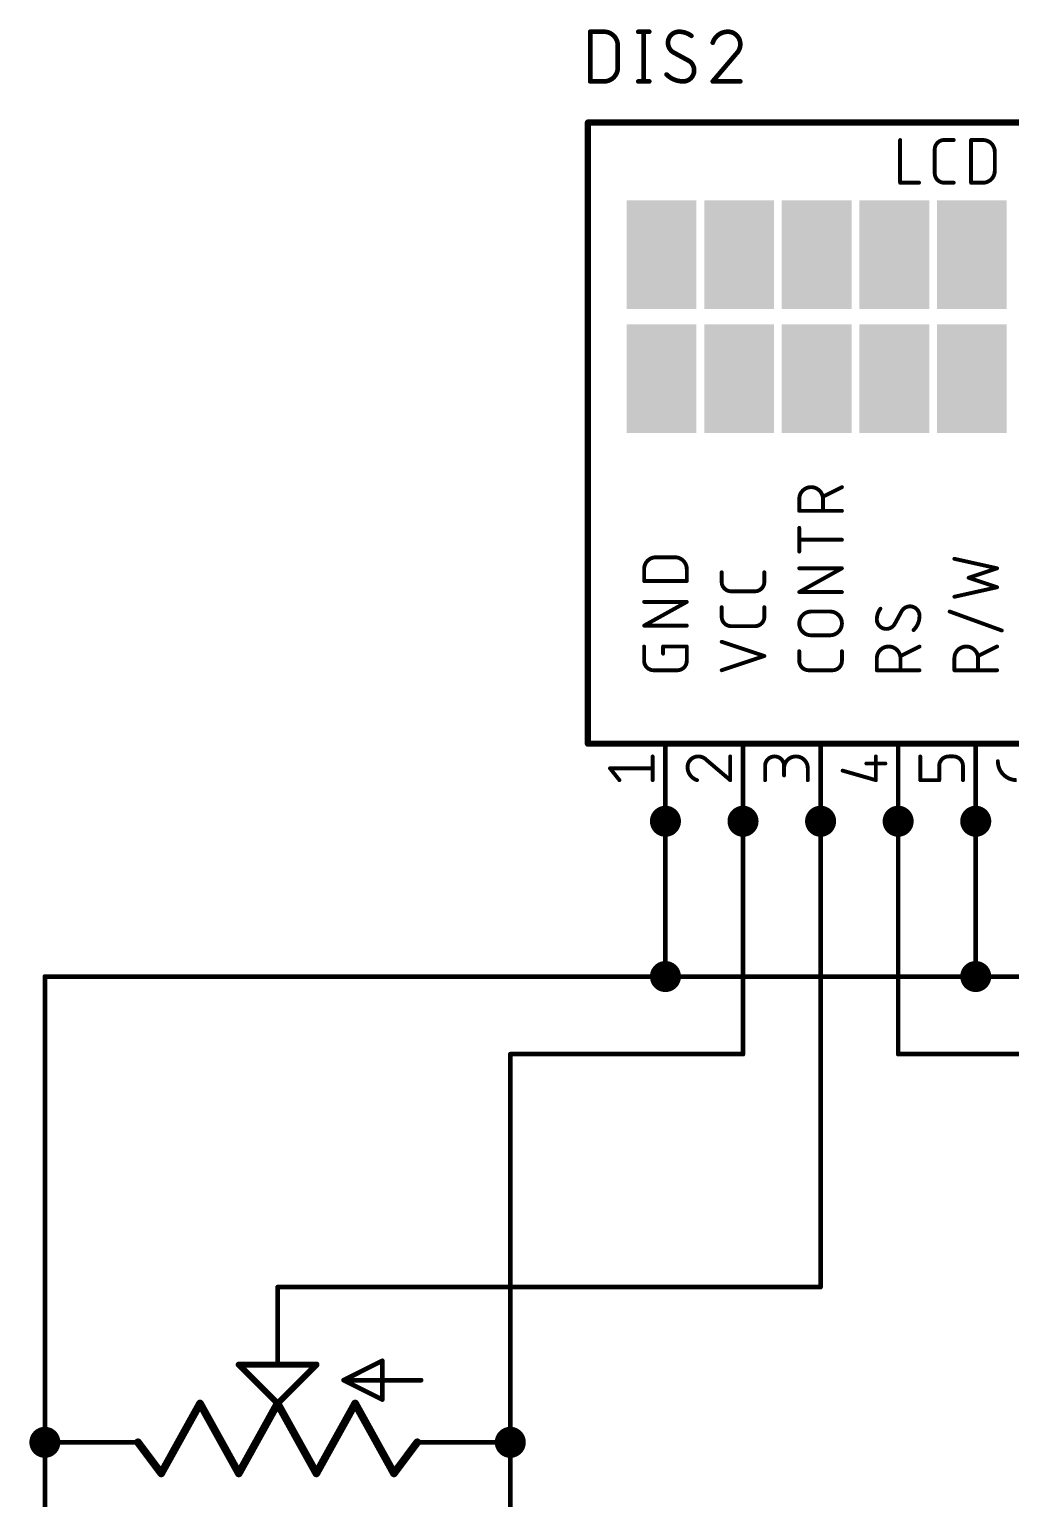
# Model space of a CAD drawing. Extents: x 33 to 158, y -5 to 117.
# Drawn here: x 32.51 to 64.64, y 69.28 to 117.35 of the extents above; entities that cross this region are included whole.
import ezdxf

# ---------------------------------------------------------------- set-up
doc = ezdxf.new("R2010")
doc.units = 0
for name, color, linetype in [('91', 122, 'CONTINUOUS'), ('94', 12, 'CONTINUOUS'), ('95', 251, 'CONTINUOUS')]:
    doc.layers.add(name, color=color, linetype=linetype)

# ---------------------------------------------------------------- blocks, each defined once
blk = doc.blocks.new('RECT')
blk.add_solid([(-0.5, -0.5), (0.5, -0.5), (-0.5, 0.5), (0.5, 0.5)])

msp = doc.modelspace()

# ---------------------------------------------------------------- linework, layer by layer
at = {"layer": '91'}
for points, const_width in [([(53.34, 91.186, 1), (53.34, 91.694, 1), (53.34, 91.186)], 0.508), ([(55.88, 91.186, 1), (55.88, 91.694, 1), (55.88, 91.186)], 0.508), ([(58.42, 91.186, 1), (58.42, 91.694, 1), (58.42, 91.186)], 0.508), ([(60.96, 91.186, 1), (60.96, 91.694, 1), (60.96, 91.186)], 0.508), ([(63.5, 91.186, 1), (63.5, 91.694, 1), (63.5, 91.186)], 0.508), ([(53.3781, 91.44, 1), (53.3019, 91.44)], 0.0762), ([(55.9181, 91.44, 1), (55.8419, 91.44)], 0.0762), ([(58.4581, 91.44, 1), (58.3819, 91.44)], 0.0762), ([(60.9981, 91.44, 1), (60.9219, 91.44)], 0.0762), ([(63.5381, 91.44, 1), (63.4619, 91.44)], 0.0762), ([(53.34, 86.106, 1), (53.34, 86.614, 1), (53.34, 86.106)], 0.508), ([(63.5, 86.106, 1), (63.5, 86.614, 1), (63.5, 86.106)], 0.508), ([(33.0581, 86.36, 1), (32.9819, 86.36)], 0.0762), ([(33.02, 86.3981, 1), (33.02, 86.3219)], 0.0762), ([(53.34, 86.3981, 1), (53.34, 86.3219)], 0.0762), ([(53.3019, 86.36, 1), (53.3781, 86.36)], 0.0762), ([(53.34, 86.3219, 1), (53.34, 86.3981)], 0.0762), ([(63.5, 86.3981, 1), (63.5, 86.3219)], 0.0762), ([(63.4619, 86.36, 1), (63.5381, 86.36)], 0.0762), ([(63.5, 86.3219, 1), (63.5, 86.3981)], 0.0762), ([(48.26, 83.8581, 1), (48.26, 83.7819)], 0.0762), ([(48.2981, 83.82, 1), (48.2219, 83.82)], 0.0762), ([(55.8419, 83.82, 1), (55.9181, 83.82)], 0.0762), ([(55.88, 83.7819, 1), (55.88, 83.8581)], 0.0762), ([(60.96, 83.8581, 1), (60.96, 83.7819)], 0.0762), ([(60.9219, 83.82, 1), (60.9981, 83.82)], 0.0762), ([(40.64, 76.2381, 1), (40.64, 76.1619)], 0.0762), ([(58.3819, 76.2, 1), (58.4581, 76.2)], 0.0762), ([(58.42, 76.1619, 1), (58.42, 76.2381)], 0.0762), ([(33.02, 70.866, 1), (33.02, 71.374, 1), (33.02, 70.866)], 0.508), ([(48.26, 70.866, 1), (48.26, 71.374, 1), (48.26, 70.866)], 0.508), ([(33.0581, 71.12, 1), (32.9819, 71.12)], 0.0762), ([(32.9819, 71.12, 1), (33.0581, 71.12)], 0.0762), ([(48.2981, 71.12, 1), (48.2219, 71.12)], 0.0762), ([(48.2219, 71.12, 1), (48.2981, 71.12)], 0.0762)]:
    msp.add_lwpolyline(points, format="xyb", dxfattribs=dict(at, const_width=const_width))
at = {"layer": '91', "const_width": 0.1524}
for points in [[(53.34, 86.36), (53.34, 91.44)], [(55.88, 91.44), (55.88, 83.82)], [(58.42, 76.2), (58.42, 91.44)], [(60.96, 91.44), (60.96, 83.82)], [(63.5, 91.44), (63.5, 86.36)], [(33.02, 71.12), (33.02, 86.36)], [(33.02, 86.36), (53.34, 86.36)], [(53.34, 86.36), (63.5, 86.36)], [(63.5, 86.36), (91.44, 86.36)], [(55.88, 83.82), (48.26, 83.82)], [(48.26, 83.82), (48.26, 71.12)], [(60.96, 83.82), (119.38, 83.82)], [(40.64, 76.2), (58.42, 76.2)], [(33.02, 12.7), (33.02, 71.12)], [(48.26, 71.12), (48.26, 15.24)]]:
    msp.add_lwpolyline(points, dxfattribs=at)
at = {"layer": '94'}
for points, const_width in [([(93.98, 114.3), (50.8, 114.3)], 0.2032), ([(50.8, 114.3), (50.8, 93.98)], 0.2032), ([(61.0235, 113.7285), (61.0235, 112.3315)], 0.127), ([(62.1575, 112.6419), (62.1575, 113.4181)], 0.127), ([(62.4679, 113.7285), (62.7784, 113.7285)], 0.127), ([(63.3478, 112.3315), (63.3478, 113.7285)], 0.127), ([(63.3478, 113.7285), (63.7359, 113.7285)], 0.127), ([(64.1239, 113.3404), (64.1239, 112.7196)], 0.127), ([(61.0235, 112.3315), (61.6444, 112.3315)], 0.127), ([(62.7784, 112.3315), (62.4679, 112.3315)], 0.127), ([(63.7359, 112.3315), (63.3478, 112.3315)], 0.127), ([(50.8, 93.98), (93.98, 93.98)], 0.2032), ([(53.34, 91.44), (53.34, 93.98)], 0.1524), ([(55.88, 91.44), (55.88, 93.98)], 0.1524), ([(58.42, 91.44), (58.42, 93.98)], 0.1524), ([(60.96, 91.44), (60.96, 93.98)], 0.1524), ([(63.5, 91.44), (63.5, 93.98)], 0.1524), ([(40.64, 76.2), (40.64, 73.66)], 0.1524), ([(40.64, 72.39), (39.37, 73.66)], 0.2032), ([(39.37, 73.66), (41.91, 73.66)], 0.2032), ([(41.91, 73.66), (40.64, 72.39)], 0.2032), ([(42.799, 73.152), (44.069, 73.787)], 0.1524), ([(44.069, 73.787), (44.069, 72.517)], 0.1524), ([(45.339, 73.152), (42.799, 73.152)], 0.1524), ([(44.069, 72.517), (42.799, 73.152)], 0.1524), ([(38.1, 72.39), (36.83, 70.104)], 0.254), ([(39.37, 70.104), (38.1, 72.39)], 0.254), ([(40.64, 72.39), (39.37, 70.104)], 0.254), ([(41.91, 70.104), (40.64, 72.39)], 0.254), ([(43.18, 72.39), (41.91, 70.104)], 0.254), ([(44.45, 70.104), (43.18, 72.39)], 0.254), ([(33.02, 71.12), (35.56, 71.12)], 0.1524), ([(36.068, 71.12), (35.56, 71.12)], 0.1524), ([(36.83, 70.104), (36.068, 71.12)], 0.254), ([(45.212, 71.12), (44.45, 70.104)], 0.254), ([(45.72, 71.12), (45.212, 71.12)], 0.1524), ([(48.26, 71.12), (45.72, 71.12)], 0.1524)]:
    msp.add_lwpolyline(points, dxfattribs=dict(at, const_width=const_width))
for points, const_width in [([(50.8, 114.3508, 1), (50.8, 114.2492)], 0.1016), ([(50.8508, 114.3, 1), (50.7492, 114.3)], 0.1016), ([(61.0553, 113.7285, 1), (60.9918, 113.7285)], 0.0635), ([(62.1892, 113.4181, 1), (62.1257, 113.4181)], 0.0635), ([(62.1257, 113.4181, 1), (62.1892, 113.4181)], 0.0635), ([(62.4679, 113.7285, 0.4142), (62.1575, 113.4181)], 0.127), ([(62.4679, 113.7603, 1), (62.4679, 113.6968)], 0.0635), ([(62.4679, 113.6968, 1), (62.4679, 113.7602)], 0.0635), ([(62.7784, 113.6968, 1), (62.7784, 113.7603)], 0.0635), ([(63.3478, 113.7603, 1), (63.3478, 113.6968)], 0.0635), ([(63.3796, 113.7285, 1), (63.3161, 113.7285)], 0.0635), ([(63.7359, 113.7603, 1), (63.7359, 113.6968)], 0.0635), ([(64.1239, 113.3404, 0.4142), (63.7359, 113.7285)], 0.127), ([(63.7359, 113.6968, 1), (63.7359, 113.7603)], 0.0635), ([(64.1557, 113.3404, 1), (64.0922, 113.3404)], 0.0635), ([(64.0922, 113.3404, 1), (64.1557, 113.3404)], 0.0635), ([(62.1892, 112.6419, 1), (62.1257, 112.6419)], 0.0635), ([(62.1257, 112.6419, 1), (62.1892, 112.6419)], 0.0635), ([(62.1575, 112.6419, 0.4142), (62.4679, 112.3315)], 0.127), ([(63.7359, 112.3315, 0.4142), (64.1239, 112.7196)], 0.127), ([(64.1557, 112.7196, 1), (64.0922, 112.7196)], 0.0635), ([(64.0922, 112.7196, 1), (64.1557, 112.7196)], 0.0635), ([(61.0235, 112.3633, 1), (61.0235, 112.2998)], 0.0635), ([(60.9918, 112.3315, 1), (61.0553, 112.3315)], 0.0635), ([(61.6444, 112.2998, 1), (61.6444, 112.3633)], 0.0635), ([(62.4679, 112.3633, 1), (62.4679, 112.2998)], 0.0635), ([(62.4679, 112.2998, 1), (62.4679, 112.3633)], 0.0635), ([(62.7784, 112.2998, 1), (62.7784, 112.3633)], 0.0635), ([(63.3478, 112.3633, 1), (63.3478, 112.2998)], 0.0635), ([(63.3161, 112.3315, 1), (63.3796, 112.3315)], 0.0635), ([(63.7359, 112.3632, 1), (63.7359, 112.2998)], 0.0635), ([(63.7359, 112.2998, 1), (63.7359, 112.3633)], 0.0635), ([(50.8, 94.0308, 1), (50.8, 93.9292)], 0.1016), ([(50.7492, 93.98, 1), (50.8508, 93.98)], 0.1016), ([(53.3781, 93.98, 1), (53.3019, 93.98)], 0.0762), ([(55.9181, 93.98, 1), (55.8419, 93.98)], 0.0762), ([(58.4581, 93.98, 1), (58.3819, 93.98)], 0.0762), ([(60.9981, 93.98, 1), (60.9219, 93.98)], 0.0762), ([(63.5381, 93.98, 1), (63.4619, 93.98)], 0.0762), ([(53.3019, 91.44, 1), (53.3781, 91.44)], 0.0762), ([(55.8419, 91.44, 1), (55.9181, 91.44)], 0.0762), ([(58.3819, 91.44, 1), (58.4581, 91.44)], 0.0762), ([(60.9219, 91.44, 1), (60.9981, 91.44)], 0.0762), ([(63.4619, 91.44, 1), (63.5381, 91.44)], 0.0762), ([(40.6781, 76.2, 1), (40.6019, 76.2)], 0.0762), ([(39.4059, 73.6959, 1), (39.3341, 73.6241)], 0.1016), ([(39.37, 73.7108, 1), (39.37, 73.6092)], 0.1016), ([(40.6019, 73.66, 1), (40.6781, 73.66)], 0.0762), ([(41.9459, 73.6241, 1), (41.8741, 73.6959)], 0.1016), ([(41.91, 73.6092, 1), (41.91, 73.7108)], 0.1016), ([(44.1071, 73.787, 1), (44.0309, 73.787)], 0.0762), ([(44.086, 73.7529, 1), (44.052, 73.8211)], 0.0762), ([(42.799, 73.1901, 1), (42.799, 73.1139)], 0.0762), ([(42.816, 73.1861, 1), (42.782, 73.1179)], 0.0762), ([(42.782, 73.1861, 1), (42.816, 73.1179)], 0.0762), ([(45.339, 73.1139, 1), (45.339, 73.1901)], 0.0762), ([(44.052, 72.4829, 1), (44.086, 72.5511)], 0.0762), ([(38.1555, 72.4208, 1), (38.0445, 72.3592)], 0.127), ([(38.1555, 72.3592, 1), (38.0445, 72.4208)], 0.127), ([(40.6955, 72.4208, 1), (40.5845, 72.3592)], 0.127), ([(40.6955, 72.3592, 1), (40.5845, 72.4208)], 0.127), ([(40.6041, 72.4259, 1), (40.6759, 72.3541)], 0.1016), ([(40.6041, 72.3541, 1), (40.6759, 72.4259)], 0.1016), ([(43.2355, 72.4208, 1), (43.1245, 72.3592)], 0.127), ([(43.2355, 72.3592, 1), (43.1245, 72.4208)], 0.127), ([(44.0309, 72.517, 1), (44.1071, 72.517)], 0.0762), ([(33.02, 71.1581, 1), (33.02, 71.0819)], 0.0762), ([(35.56, 71.1581, 1), (35.56, 71.0819)], 0.0762), ([(35.56, 71.0819, 1), (35.56, 71.1581)], 0.0762), ([(36.1188, 71.1581, 1), (36.0172, 71.0819)], 0.127), ([(36.068, 71.0819, 1), (36.068, 71.1581)], 0.0762), ([(45.2628, 71.0819, 1), (45.1612, 71.1581)], 0.127), ([(45.212, 71.1581, 1), (45.212, 71.0819)], 0.0762), ([(45.72, 71.1581, 1), (45.72, 71.0819)], 0.0762), ([(45.72, 71.0819, 1), (45.72, 71.1581)], 0.0762), ([(48.26, 71.0819, 1), (48.26, 71.1581)], 0.0762), ([(36.7745, 70.1348, 1), (36.8855, 70.0732)], 0.127), ([(36.7792, 70.0659, 1), (36.8808, 70.1421)], 0.127), ([(39.3145, 70.1348, 1), (39.4255, 70.0732)], 0.127), ([(39.3145, 70.0732, 1), (39.4255, 70.1348)], 0.127), ([(41.8545, 70.1348, 1), (41.9655, 70.0732)], 0.127), ([(41.8545, 70.0732, 1), (41.9655, 70.1348)], 0.127), ([(44.3992, 70.1421, 1), (44.5008, 70.0659)], 0.127), ([(44.3945, 70.0732, 1), (44.5055, 70.1348)], 0.127)]:
    msp.add_lwpolyline(points, format="xyb", dxfattribs=dict(at, const_width=const_width))
at = {"layer": '95'}
for points, const_width in [([(50.8762, 115.6462), (50.8762, 117.2718)], 0.1524), ([(50.8762, 117.2718), (51.3278, 117.2718)], 0.1524), ([(52.4497, 117.2718), (52.811, 117.2718)], 0.1524), ([(52.6304, 117.2718), (52.6304, 115.6462)], 0.1524), ([(51.7793, 116.8202), (51.7793, 116.0978)], 0.1524), ([(54.0997, 116.3235), (53.603, 116.5945)], 0.1524), ([(55.6559, 116.5493), (54.8882, 115.6462)], 0.1524), ([(51.3278, 115.6462), (50.8762, 115.6462)], 0.1524), ([(52.4497, 115.6462), (52.811, 115.6462)], 0.1524), ([(54.8882, 115.6462), (55.7913, 115.6462)], 0.1524), ([(59.1185, 102.371), (58.4976, 102.0605)], 0.127), ([(57.7215, 101.5948), (57.7215, 101.9829)], 0.127), ([(58.4976, 101.9829), (58.4976, 101.5948)], 0.127), ([(59.1185, 101.5948), (57.7215, 101.5948)], 0.127), ([(57.7215, 100.2627), (57.7215, 101.0388)], 0.127), ([(59.1185, 100.6508), (57.7215, 100.6508)], 0.127), ([(53.0296, 100.0766), (53.6504, 100.0766)], 0.127), ([(64.1985, 99.7163), (62.8015, 100.0268)], 0.127), ([(52.6415, 99.3005), (52.6415, 99.6886)], 0.127), ([(54.0385, 99.6886), (54.0385, 99.3005)], 0.127), ([(55.1815, 99.2739), (55.1815, 99.5844)], 0.127), ([(56.5785, 99.5844), (56.5785, 99.2739)], 0.127), ([(57.7215, 98.9395), (59.1185, 99.7156)], 0.127), ([(59.1185, 99.7156), (57.7215, 99.7156)], 0.127), ([(63.2672, 99.4059), (64.1985, 99.7163)], 0.127), ([(54.0385, 99.3005), (52.6415, 99.3005)], 0.127), ([(56.2681, 98.9635), (55.4919, 98.9635)], 0.127), ([(62.8015, 98.785), (64.1985, 99.0954)], 0.127), ([(64.1985, 99.0954), (63.2672, 99.4059)], 0.127), ([(52.6415, 97.8404), (54.0385, 98.6165)], 0.127), ([(54.0385, 98.6165), (52.6415, 98.6165)], 0.127), ([(59.1185, 98.9395), (57.7215, 98.9395)], 0.127), ([(55.1815, 98.1332), (55.1815, 98.4436)], 0.127), ([(56.5785, 98.4436), (56.5785, 98.1332)], 0.127), ([(58.1096, 98.3011), (58.7304, 98.3011)], 0.127), ([(61.0764, 98.3155), (60.8436, 97.8886)], 0.127), ([(64.3537, 97.681), (62.6463, 98.3019)], 0.127), ([(54.0385, 97.8404), (52.6415, 97.8404)], 0.127), ([(56.2681, 97.8228), (55.4919, 97.8228)], 0.127), ([(58.7304, 97.525), (58.1096, 97.525)], 0.127), ([(52.6415, 96.6907), (52.6415, 97.1564)], 0.127), ([(53.2624, 96.9236), (53.2624, 97.1564)], 0.127), ([(53.2624, 97.1564), (54.0385, 97.1564)], 0.127), ([(54.0385, 97.1564), (54.0385, 96.6907)], 0.127), ([(56.5785, 96.846), (55.1815, 97.3116)], 0.127), ([(61.6585, 97.1564), (61.0376, 96.846)], 0.127), ([(64.1985, 97.1564), (63.5776, 96.846)], 0.127), ([(55.1815, 96.3803), (56.5785, 96.846)], 0.127), ([(57.7215, 96.6907), (57.7215, 97.0012)], 0.127), ([(59.1185, 97.0012), (59.1185, 96.6907)], 0.127), ([(60.2615, 96.3803), (60.2615, 96.7684)], 0.127), ([(61.0376, 96.7684), (61.0376, 96.3803)], 0.127), ([(62.8015, 96.3803), (62.8015, 96.7684)], 0.127), ([(63.5776, 96.7684), (63.5776, 96.3803)], 0.127), ([(53.7281, 96.3803), (52.9519, 96.3803)], 0.127), ([(58.8081, 96.3803), (58.0319, 96.3803)], 0.127), ([(61.6585, 96.3803), (60.2615, 96.3803)], 0.127), ([(64.1985, 96.3803), (62.8015, 96.3803)], 0.127), ([(52.9209, 92.7848), (52.9209, 93.5609)], 0.127), ([(54.6848, 93.4445), (55.4609, 92.7848)], 0.127), ([(55.4609, 92.7848), (55.4609, 93.5609)], 0.127), ([(56.6039, 92.7848), (56.6039, 93.2505)], 0.127), ([(57.2248, 93.2505), (57.2248, 92.94)], 0.127), ([(59.92, 93.3281), (60.5409, 93.3281)], 0.127), ([(60.2305, 92.7848), (60.2305, 93.5609)], 0.127), ([(61.6839, 92.7848), (61.6839, 93.5609)], 0.127), ([(62.3048, 93.2505), (62.3048, 92.7848)], 0.127), ([(62.7705, 93.5609), (62.6152, 93.5609)], 0.127), ([(63.0809, 92.7848), (63.0809, 93.2505)], 0.127), ([(51.8343, 92.7848), (51.5239, 93.1728)], 0.127), ([(51.5239, 93.1728), (52.9209, 93.1728)], 0.127), ([(58.0009, 92.7848), (58.0009, 93.1728)], 0.127), ([(59.1439, 93.0952), (60.2305, 92.7848)], 0.127), ([(62.3048, 92.7848), (61.6839, 92.7848)], 0.127)]:
    msp.add_lwpolyline(points, dxfattribs=dict(at, const_width=const_width))
for points, const_width in [([(50.9143, 117.2718, 1), (50.8381, 117.2718)], 0.0762), ([(50.8762, 117.3099, 1), (50.8762, 117.2337)], 0.0762), ([(51.7793, 116.8202, 0.4142), (51.3278, 117.2718)], 0.1524), ([(51.3278, 117.3099, 1), (51.3278, 117.2337)], 0.0762), ([(51.3278, 117.2337, 1), (51.3278, 117.3099)], 0.0762), ([(52.4497, 117.3099, 1), (52.4497, 117.2337)], 0.0762), ([(52.6685, 117.2718, 1), (52.5923, 117.2718)], 0.0762), ([(52.811, 117.2337, 1), (52.811, 117.3099)], 0.0762), ([(53.7836, 117.2718, 0.4142), (53.4223, 116.9106)], 0.1524), ([(54.19, 117.1363, 0.1623), (53.7836, 117.2718)], 0.1524), ([(53.7836, 117.3099, 1), (53.7836, 117.2337)], 0.0762), ([(53.7836, 117.2337, 1), (53.7836, 117.3099)], 0.0762), ([(55.3849, 117.2718, 0.3252), (54.8882, 116.9106)], 0.1524), ([(55.7913, 116.8654, 0.4142), (55.3849, 117.2718)], 0.1524), ([(55.3849, 117.3099, 1), (55.3849, 117.2337)], 0.0762), ([(55.3849, 117.2337, 1), (55.3849, 117.3099)], 0.0762), ([(51.8174, 116.8202, 1), (51.7412, 116.8202)], 0.0762), ([(51.7412, 116.8202, 1), (51.8174, 116.8202)], 0.0762), ([(53.4223, 116.9106, 0.2656), (53.603, 116.5945)], 0.1524), ([(53.4604, 116.9106, 1), (53.3842, 116.9106)], 0.0762), ([(53.3842, 116.9106, 1), (53.4604, 116.9106)], 0.0762), ([(54.1671, 117.1059, 1), (54.2129, 117.1668)], 0.0762), ([(54.852, 116.9223, 1), (54.9245, 116.8988)], 0.0762), ([(55.6559, 116.5493, 0.2053), (55.7913, 116.8654)], 0.1524), ([(55.8294, 116.8654, 1), (55.7532, 116.8654)], 0.0762), ([(55.7532, 116.8654, 1), (55.8294, 116.8654)], 0.0762), ([(53.6212, 116.6279, 1), (53.5847, 116.561)], 0.0762), ([(53.5836, 116.5616, 1), (53.6223, 116.6273)], 0.0762), ([(54.119, 116.3564, 1), (54.0803, 116.2907)], 0.0762), ([(54.2803, 116.0074, 0.2656), (54.0997, 116.3235)], 0.1524), ([(54.0814, 116.2901, 1), (54.1179, 116.357)], 0.0762), ([(55.6296, 116.5769, 1), (55.6821, 116.5217)], 0.0762), ([(55.6849, 116.5246, 1), (55.6268, 116.574)], 0.0762), ([(51.3278, 115.6462, 0.4142), (51.7793, 116.0978)], 0.1524), ([(51.8174, 116.0978, 1), (51.7412, 116.0978)], 0.0762), ([(51.7412, 116.0978, 1), (51.8174, 116.0978)], 0.0762), ([(53.4042, 115.8988, 1), (53.3501, 115.8451)], 0.0762), ([(53.3772, 115.872, 0.2), (53.9191, 115.6462)], 0.1524), ([(53.9191, 115.6462, 0.4142), (54.2803, 116.0074)], 0.1524), ([(54.3184, 116.0074, 1), (54.2422, 116.0074)], 0.0762), ([(54.2422, 116.0074, 1), (54.3184, 116.0074)], 0.0762), ([(50.8762, 115.6843, 1), (50.8762, 115.6081)], 0.0762), ([(50.8381, 115.6462, 1), (50.9143, 115.6462)], 0.0762), ([(51.3278, 115.6843, 1), (51.3278, 115.6081)], 0.0762), ([(51.3278, 115.6081, 1), (51.3278, 115.6843)], 0.0762), ([(52.4497, 115.6843, 1), (52.4497, 115.6081)], 0.0762), ([(52.5923, 115.6462, 1), (52.6685, 115.6462)], 0.0762), ([(52.811, 115.6081, 1), (52.811, 115.6843)], 0.0762), ([(53.9191, 115.6843, 1), (53.9191, 115.6081)], 0.0762), ([(53.9191, 115.6081, 1), (53.9191, 115.6843)], 0.0762), ([(54.8882, 115.6843, 1), (54.8882, 115.6081)], 0.0762), ([(54.8592, 115.6709, 1), (54.9172, 115.6215)], 0.0762), ([(55.7913, 115.6081, 1), (55.7913, 115.6843)], 0.0762), ([(58.4976, 101.9829, 1), (57.7215, 101.9829)], 0.127), ([(59.1327, 102.3426, 1), (59.1043, 102.3994)], 0.0635), ([(57.7533, 101.9829, 1), (57.6898, 101.9829)], 0.0635), ([(57.6898, 101.9829, 1), (57.7533, 101.9829)], 0.0635), ([(58.4834, 102.0889, 1), (58.5118, 102.0321)], 0.0635), ([(58.5294, 101.9829, 1), (58.4659, 101.9829)], 0.0635), ([(58.4659, 101.9829, 1), (58.5294, 101.9829)], 0.0635), ([(57.7215, 101.6266, 1), (57.7215, 101.5631)], 0.0635), ([(57.6898, 101.5948, 1), (57.7533, 101.5948)], 0.0635), ([(58.4659, 101.5948, 1), (58.5294, 101.5948)], 0.0635), ([(59.1185, 101.5631, 1), (59.1185, 101.6266)], 0.0635), ([(57.7533, 101.0388, 1), (57.6898, 101.0388)], 0.0635), ([(57.7215, 100.6825, 1), (57.7215, 100.619)], 0.0635), ([(59.1185, 100.619, 1), (59.1185, 100.6825)], 0.0635), ([(53.0296, 100.0766, 0.4142), (52.6415, 99.6886)], 0.127), ([(53.0296, 100.1084, 1), (53.0296, 100.0449)], 0.0635), ([(53.0296, 100.0449, 1), (53.0296, 100.1084)], 0.0635), ([(53.6504, 100.1084, 1), (53.6504, 100.0449)], 0.0635), ([(54.0385, 99.6886, 0.4142), (53.6504, 100.0766)], 0.127), ([(53.6504, 100.0449, 1), (53.6504, 100.1084)], 0.0635), ([(57.6898, 100.2627, 1), (57.7533, 100.2627)], 0.0635), ([(62.8084, 100.0578, 1), (62.7946, 99.9958)], 0.0635), ([(52.6733, 99.6886, 1), (52.6097, 99.6886)], 0.0635), ([(52.6097, 99.6886, 1), (52.6733, 99.6886)], 0.0635), ([(54.0703, 99.6886, 1), (54.0067, 99.6886)], 0.0635), ([(54.0068, 99.6886, 1), (54.0702, 99.6886)], 0.0635), ([(55.2133, 99.5844, 1), (55.1497, 99.5844)], 0.0635), ([(56.6103, 99.5844, 1), (56.5468, 99.5844)], 0.0635), ([(57.7215, 99.7474, 1), (57.7215, 99.6839)], 0.0635), ([(59.1339, 99.6878, 1), (59.1031, 99.7434)], 0.0635), ([(59.1185, 99.6839, 1), (59.1185, 99.7474)], 0.0635), ([(64.2085, 99.6862, 1), (64.1885, 99.7465)], 0.0635), ([(64.1916, 99.6853, 1), (64.2054, 99.7473)], 0.0635), ([(52.6097, 99.3005, 1), (52.6733, 99.3005)], 0.0635), ([(52.6415, 99.3323, 1), (52.6415, 99.2688)], 0.0635), ([(54.0067, 99.3005, 1), (54.0703, 99.3005)], 0.0635), ([(54.0385, 99.2688, 1), (54.0385, 99.3323)], 0.0635), ([(55.2132, 99.2739, 1), (55.1497, 99.2739)], 0.0635), ([(55.1815, 99.2739, 0.4142), (55.4919, 98.9635)], 0.127), ([(55.1497, 99.2739, 1), (55.2133, 99.2739)], 0.0635), ([(55.4919, 98.9952, 1), (55.4919, 98.9317)], 0.0635), ([(55.4919, 98.9317, 1), (55.4919, 98.9952)], 0.0635), ([(56.2681, 98.9635, 0.4142), (56.5785, 99.2739)], 0.127), ([(56.2681, 98.9952, 1), (56.2681, 98.9317)], 0.0635), ([(56.2681, 98.9317, 1), (56.2681, 98.9952)], 0.0635), ([(56.6103, 99.2739, 1), (56.5468, 99.2739)], 0.0635), ([(56.5468, 99.2739, 1), (56.6103, 99.2739)], 0.0635), ([(63.2772, 99.436, 1), (63.2571, 99.3758)], 0.0635), ([(63.2571, 99.436, 1), (63.2772, 99.3758)], 0.0635), ([(64.1885, 99.0653, 1), (64.2085, 99.1256)], 0.0635), ([(64.2054, 99.0645, 1), (64.1916, 99.1264)], 0.0635), ([(52.6415, 98.6483, 1), (52.6415, 98.5848)], 0.0635), ([(54.0539, 98.5888, 1), (54.0231, 98.6443)], 0.0635), ([(54.0385, 98.5848, 1), (54.0385, 98.6483)], 0.0635), ([(57.7215, 98.9712, 1), (57.7215, 98.9077)], 0.0635), ([(57.7061, 98.9672, 1), (57.7369, 98.9117)], 0.0635), ([(59.1185, 98.9077, 1), (59.1185, 98.9712)], 0.0635), ([(62.7946, 98.816, 1), (62.8084, 98.754)], 0.0635), ([(55.2132, 98.1332, 1), (55.1497, 98.1332)], 0.0635), ([(55.2133, 98.4436, 1), (55.1497, 98.4436)], 0.0635), ([(55.1815, 98.1332, 0.4142), (55.4919, 97.8228)], 0.127), ([(55.1497, 98.1332, 1), (55.2133, 98.1332)], 0.0635), ([(56.2681, 97.8228, 0.4142), (56.5785, 98.1332)], 0.127), ([(56.6103, 98.4436, 1), (56.5468, 98.4436)], 0.0635), ([(56.6103, 98.1332, 1), (56.5468, 98.1332)], 0.0635), ([(56.5468, 98.1332, 1), (56.6103, 98.1332)], 0.0635), ([(58.1096, 98.3011, 1), (58.1096, 97.525)], 0.127), ([(58.1096, 98.3329, 1), (58.1096, 98.2694)], 0.0635), ([(58.1096, 98.2694, 1), (58.1096, 98.3329)], 0.0635), ([(58.7304, 97.525, 1), (58.7304, 98.3011)], 0.127), ([(58.7304, 98.3329, 1), (58.7304, 98.2694)], 0.0635), ([(58.7304, 98.2694, 1), (58.7304, 98.3329)], 0.0635), ([(60.3779, 98.3931, 0.1623), (60.2615, 98.0439)], 0.127), ([(60.2615, 98.0439, 0.4142), (60.5719, 97.7334)], 0.127), ([(60.2933, 98.0439, 1), (60.2298, 98.0439)], 0.0635), ([(60.2298, 98.0439, 1), (60.2933, 98.0439)], 0.0635), ([(60.4033, 98.3741, 1), (60.3525, 98.4122)], 0.0635), ([(61.3481, 98.4707, 0.2656), (61.0764, 98.3155)], 0.127), ([(61.0491, 98.3316, 1), (61.1038, 98.2994)], 0.0635), ([(61.1043, 98.3003, 1), (61.0485, 98.3307)], 0.0635), ([(61.3481, 98.5025, 1), (61.3481, 98.439)], 0.0635), ([(61.6585, 98.1603, 0.4142), (61.3481, 98.4707)], 0.127), ([(61.3481, 98.439, 1), (61.3481, 98.5025)], 0.0635), ([(61.4645, 97.6946, 0.2), (61.6585, 98.1603)], 0.127), ([(61.6902, 98.1603, 1), (61.6268, 98.1603)], 0.0635), ([(61.6268, 98.1603, 1), (61.6903, 98.1603)], 0.0635), ([(62.6571, 98.3317, 1), (62.6354, 98.272)], 0.0635), ([(52.6415, 97.8722, 1), (52.6415, 97.8087)], 0.0635), ([(52.6261, 97.8682, 1), (52.6569, 97.8127)], 0.0635), ([(54.0385, 97.8087, 1), (54.0385, 97.8722)], 0.0635), ([(55.4919, 97.8545, 1), (55.4919, 97.791)], 0.0635), ([(55.4919, 97.791, 1), (55.4919, 97.8545)], 0.0635), ([(56.2681, 97.8545, 1), (56.2681, 97.791)], 0.0635), ([(56.2681, 97.791, 1), (56.2681, 97.8545)], 0.0635), ([(58.1096, 97.5568, 1), (58.1096, 97.4933)], 0.0635), ([(58.1096, 97.4933, 1), (58.1096, 97.5568)], 0.0635), ([(58.7304, 97.5568, 1), (58.7304, 97.4933)], 0.0635), ([(58.7304, 97.4933, 1), (58.7304, 97.5568)], 0.0635), ([(60.5719, 97.7334, 0.2656), (60.8436, 97.8886)], 0.127), ([(60.5719, 97.7652, 1), (60.5719, 97.7017)], 0.0635), ([(60.5719, 97.7017, 1), (60.5719, 97.7652)], 0.0635), ([(60.8157, 97.9038, 1), (60.8715, 97.8734)], 0.0635), ([(60.8709, 97.8725, 1), (60.8162, 97.9048)], 0.0635), ([(61.4421, 97.7172, 1), (61.4868, 97.6721)], 0.0635), ([(64.3429, 97.6511, 1), (64.3646, 97.7108)], 0.0635), ([(52.6733, 97.1564, 1), (52.6097, 97.1564)], 0.0635), ([(53.2941, 97.1564, 1), (53.2306, 97.1564)], 0.0635), ([(53.2624, 97.1882, 1), (53.2624, 97.1247)], 0.0635), ([(54.0703, 97.1564, 1), (54.0067, 97.1564)], 0.0635), ([(54.0385, 97.1247, 1), (54.0385, 97.1882)], 0.0635), ([(55.1915, 97.3418, 1), (55.1715, 97.2815)], 0.0635), ([(61.0376, 96.7684, 1), (60.2615, 96.7684)], 0.127), ([(61.6727, 97.128, 1), (61.6443, 97.1848)], 0.0635), ([(63.5776, 96.7684, 1), (62.8015, 96.7684)], 0.127), ([(64.2127, 97.128, 1), (64.1843, 97.1848)], 0.0635), ([(52.6732, 96.6907, 1), (52.6097, 96.6907)], 0.0635), ([(52.6097, 96.6907, 1), (52.6733, 96.6907)], 0.0635), ([(52.6415, 96.6907, 0.4142), (52.9519, 96.3803)], 0.127), ([(53.2306, 96.9236, 1), (53.2941, 96.9236)], 0.0635), ([(53.7281, 96.3803, 0.4142), (54.0385, 96.6907)], 0.127), ([(54.0703, 96.6907, 1), (54.0067, 96.6907)], 0.0635), ([(54.0067, 96.6907, 1), (54.0703, 96.6907)], 0.0635), ([(56.5885, 96.8158, 1), (56.5685, 96.8761)], 0.0635), ([(56.5685, 96.8158, 1), (56.5885, 96.8761)], 0.0635), ([(57.7532, 96.6907, 1), (57.6897, 96.6907)], 0.0635), ([(57.7533, 97.0012, 1), (57.6898, 97.0012)], 0.0635), ([(57.7215, 96.6907, 0.4142), (58.0319, 96.3803)], 0.127), ([(57.6898, 96.6907, 1), (57.7533, 96.6907)], 0.0635), ([(58.8081, 96.3803, 0.4142), (59.1185, 96.6907)], 0.127), ([(59.1503, 97.0012, 1), (59.0868, 97.0012)], 0.0635), ([(59.1503, 96.6907, 1), (59.0868, 96.6907)], 0.0635), ([(59.0868, 96.6907, 1), (59.1503, 96.6907)], 0.0635), ([(60.2933, 96.7684, 1), (60.2298, 96.7684)], 0.0635), ([(60.2298, 96.7684, 1), (60.2933, 96.7684)], 0.0635), ([(61.0234, 96.8744, 1), (61.0518, 96.8176)], 0.0635), ([(61.0694, 96.7684, 1), (61.0059, 96.7684)], 0.0635), ([(61.0059, 96.7684, 1), (61.0694, 96.7684)], 0.0635), ([(62.8333, 96.7684, 1), (62.7698, 96.7684)], 0.0635), ([(62.7698, 96.7684, 1), (62.8333, 96.7684)], 0.0635), ([(63.5634, 96.8744, 1), (63.5918, 96.8176)], 0.0635), ([(63.6094, 96.7684, 1), (63.5459, 96.7684)], 0.0635), ([(63.5459, 96.7684, 1), (63.6094, 96.7684)], 0.0635), ([(52.9519, 96.4121, 1), (52.9519, 96.3486)], 0.0635), ([(52.9519, 96.3486, 1), (52.9519, 96.4121)], 0.0635), ([(53.7281, 96.4121, 1), (53.7281, 96.3486)], 0.0635), ([(53.7281, 96.3486, 1), (53.7281, 96.4121)], 0.0635), ([(55.1715, 96.4104, 1), (55.1915, 96.3502)], 0.0635), ([(58.0319, 96.4121, 1), (58.0319, 96.3486)], 0.0635), ([(58.0319, 96.3486, 1), (58.0319, 96.4121)], 0.0635), ([(58.8081, 96.4121, 1), (58.8081, 96.3486)], 0.0635), ([(58.8081, 96.3486, 1), (58.8081, 96.4121)], 0.0635), ([(60.2615, 96.4121, 1), (60.2615, 96.3486)], 0.0635), ([(60.2298, 96.3803, 1), (60.2933, 96.3803)], 0.0635), ([(61.0059, 96.3803, 1), (61.0694, 96.3803)], 0.0635), ([(61.6585, 96.3486, 1), (61.6585, 96.4121)], 0.0635), ([(62.8015, 96.4121, 1), (62.8015, 96.3486)], 0.0635), ([(62.7698, 96.3803, 1), (62.8333, 96.3803)], 0.0635), ([(63.5459, 96.3803, 1), (63.6094, 96.3803)], 0.0635), ([(64.1985, 96.3486, 1), (64.1985, 96.4121)], 0.0635), ([(52.9527, 93.5609, 1), (52.8892, 93.5609)], 0.0635), ([(54.4132, 93.5609, 0.4142), (54.0639, 93.2117)], 0.127), ([(54.0639, 93.2117, 0.3252), (54.3743, 92.7848)], 0.127), ([(54.0956, 93.2117, 1), (54.0322, 93.2116)], 0.0635), ([(54.6848, 93.4445, 0.2053), (54.4132, 93.5609)], 0.127), ([(54.4131, 93.5926, 1), (54.4132, 93.5292)], 0.0635), ([(54.4132, 93.5292, 1), (54.4132, 93.5927)], 0.0635), ([(54.7054, 93.4687, 1), (54.6642, 93.4203)], 0.0635), ([(54.6618, 93.4226, 1), (54.7078, 93.4664)], 0.0635), ([(55.4927, 93.5609, 1), (55.4291, 93.5609)], 0.0635), ([(57.2248, 93.2505, 1), (56.6039, 93.2505)], 0.127), ([(56.6357, 93.2505, 1), (56.5722, 93.2505)], 0.0635), ([(56.5722, 93.2505, 1), (56.6357, 93.2505)], 0.0635), ([(57.2565, 93.2505, 1), (57.193, 93.2505)], 0.0635), ([(57.193, 93.2505, 1), (57.2565, 93.2505)], 0.0635), ([(58.0009, 93.1728, 1), (57.2248, 93.1728)], 0.127), ([(59.92, 93.3598, 1), (59.92, 93.2963)], 0.0635), ([(60.2622, 93.5609, 1), (60.1987, 93.5609)], 0.0635), ([(60.5409, 93.2963, 1), (60.5409, 93.3598)], 0.0635), ([(61.7157, 93.5609, 1), (61.6521, 93.5609)], 0.0635), ([(62.3365, 93.2505, 1), (62.273, 93.2505)], 0.0635), ([(62.273, 93.2505, 1), (62.3365, 93.2505)], 0.0635), ([(62.6152, 93.5609, 0.4142), (62.3048, 93.2505)], 0.127), ([(62.6152, 93.5927, 1), (62.6152, 93.5292)], 0.0635), ([(62.6152, 93.5292, 1), (62.6152, 93.5927)], 0.0635), ([(63.0809, 93.2505, 0.4142), (62.7705, 93.5609)], 0.127), ([(62.7705, 93.5927, 1), (62.7705, 93.5292)], 0.0635), ([(62.7705, 93.5292, 1), (62.7705, 93.5927)], 0.0635), ([(63.1127, 93.2505, 1), (63.0491, 93.2505)], 0.0635), ([(63.0491, 93.2505, 1), (63.1127, 93.2505)], 0.0635), ([(64.2556, 93.4057, 1), (64.1921, 93.4057)], 0.0635), ([(64.2239, 93.4057, 0.4142), (64.8448, 92.7848)], 0.127), ([(51.5487, 93.1927, 1), (51.4991, 93.153)], 0.0635), ([(51.5239, 93.2046, 1), (51.5239, 93.1411)], 0.0635), ([(51.8096, 92.765, 1), (51.8591, 92.8046)], 0.0635), ([(52.8892, 92.7848, 1), (52.9527, 92.7848)], 0.0635), ([(52.9209, 93.1411, 1), (52.9209, 93.2046)], 0.0635), ([(54.0322, 93.2117, 1), (54.0957, 93.2117)], 0.0635), ([(54.3646, 92.7546, 1), (54.3841, 92.815)], 0.0635), ([(55.4291, 92.7848, 1), (55.4927, 92.7848)], 0.0635), ([(55.4403, 92.7606, 1), (55.4815, 92.809)], 0.0635), ([(56.5722, 92.7848, 1), (56.6357, 92.7848)], 0.0635), ([(57.193, 93.1728, 1), (57.2565, 93.1728)], 0.0635), ([(57.193, 92.94, 1), (57.2565, 92.94)], 0.0635), ([(58.0327, 93.1728, 1), (57.9691, 93.1728)], 0.0635), ([(57.9691, 93.1728, 1), (58.0327, 93.1728)], 0.0635), ([(57.9691, 92.7848, 1), (58.0327, 92.7848)], 0.0635), ([(59.1526, 93.1258, 1), (59.1352, 93.0647)], 0.0635), ([(60.1987, 92.7848, 1), (60.2622, 92.7848)], 0.0635), ([(60.2217, 92.7543, 1), (60.2392, 92.8153)], 0.0635), ([(61.6521, 92.7848, 1), (61.7157, 92.7848)], 0.0635), ([(61.6839, 92.8165, 1), (61.6839, 92.753)], 0.0635), ([(62.273, 92.7848, 1), (62.3365, 92.7848)], 0.0635), ([(62.3048, 92.753, 1), (62.3048, 92.8165)], 0.0635), ([(63.0491, 92.7848, 1), (63.1127, 92.7848)], 0.0635)]:
    msp.add_lwpolyline(points, format="xyb", dxfattribs=dict(at, const_width=const_width))

# ---------------------------------------------------------------- block references
at = {"layer": '94', "xscale": 2.286, "yscale": 3.556}
for p in [(53.213, 109.982), (55.753, 109.982), (58.293, 109.982), (60.833, 109.982), (63.373, 109.982), (53.213, 105.918), (55.753, 105.918), (58.293, 105.918), (60.833, 105.918), (63.373, 105.918)]:
    msp.add_blockref('RECT', p, dxfattribs=at)

doc.saveas('drawing.dxf')
